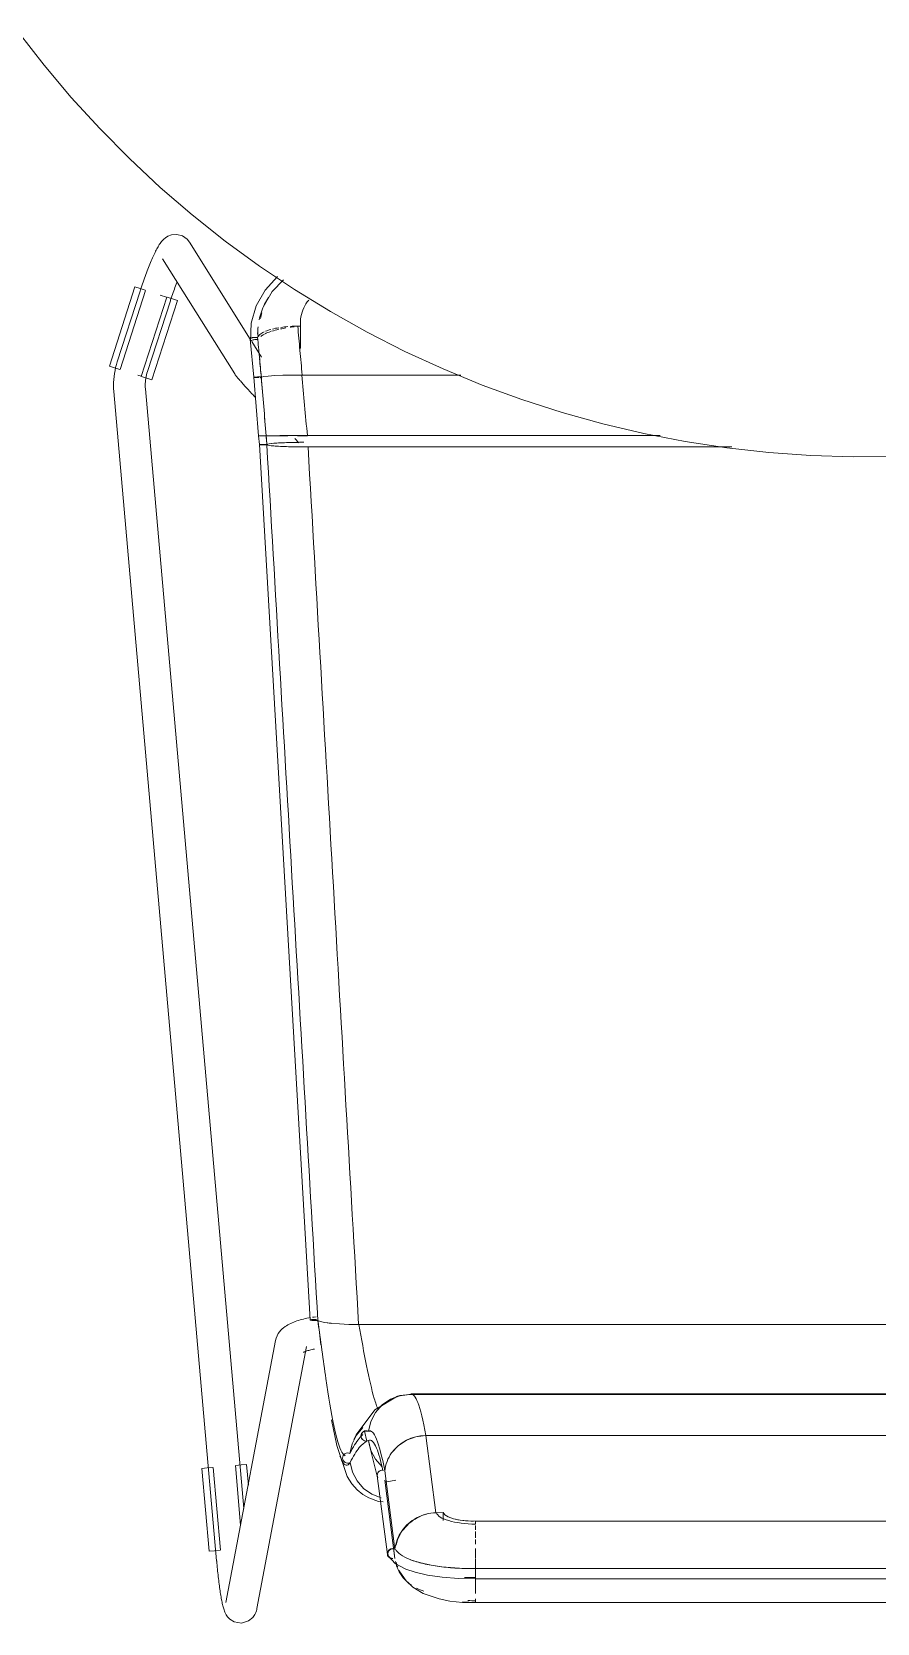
# Model space of a CAD drawing. Header units: millimetres. Extents: x 155927 to 295199, y -4084 to 97293.
# Drawn here: x 180258 to 180579, y 11464 to 12067 of the extents above; entities that cross this region are included whole.
import ezdxf

# ---------------------------------------------------------------- set-up
doc = ezdxf.new("R2010")
doc.units = ezdxf.units.MM
doc.header["$MEASUREMENT"] = 0
doc.layers.add('I-FURN', color=8, linetype='CONTINUOUS', lineweight=9)

msp = doc.modelspace()

# ---------------------------------------------------------------- linework, layer by layer
at = {"layer": 'I-FURN'}
for p, q in [((180253.01, 12067.16), (180262.82, 12054.52)), ((180262.82, 12054.52), (180273.12, 12042.29)), ((180273.12, 12042.29), (180283.91, 12030.47)), ((180283.91, 12030.47), (180295.16, 12019.1)), ((180295.16, 12019.1), (180306.86, 12008.18)), ((180306.86, 12008.18), (180318.98, 11997.75)), ((180318.98, 11997.75), (180331.52, 11987.8)), ((180311.12, 11990.17), (180309.74, 11989.65)), ((180313.1, 11990.35), (180311.12, 11990.17)), ((180315.33, 11989.76), (180313.1, 11990.35)), ((180317.06, 11988.54), (180315.33, 11989.76)), ((180305.13, 11983.97), (180304.9, 11983.5)), ((180305.36, 11984.43), (180305.13, 11983.97)), ((180305.59, 11984.87), (180305.36, 11984.43)), ((180305.81, 11985.29), (180305.59, 11984.87)), ((180306.04, 11985.7), (180305.81, 11985.29)), ((180306.28, 11986.1), (180306.04, 11985.7)), ((180306.52, 11986.49), (180306.28, 11986.1)), ((180306.78, 11986.88), (180306.52, 11986.49)), ((180307.06, 11987.27), (180306.78, 11986.88)), ((180307.37, 11987.67), (180307.06, 11987.27)), ((180307.74, 11988.1), (180307.37, 11987.67)), ((180308.2, 11988.57), (180307.74, 11988.1)), ((180308.83, 11989.09), (180308.2, 11988.57)), ((180309.74, 11989.65), (180308.83, 11989.09)), ((180317.06, 11988.54), (180317.95, 11987.41)), ((180340.98, 11950.65), (180317.95, 11987.41)), ((180331.52, 11987.8), (180344.44, 11978.36)), ((180302.46, 11977.81), (180302.21, 11977.16)), ((180302.72, 11978.45), (180302.46, 11977.81)), ((180302.97, 11979.08), (180302.72, 11978.45)), ((180303.22, 11979.69), (180302.97, 11979.08)), ((180303.46, 11980.28), (180303.22, 11979.69)), ((180303.71, 11980.86), (180303.46, 11980.28)), ((180303.95, 11981.42), (180303.71, 11980.86)), ((180304.19, 11981.97), (180303.95, 11981.42)), ((180304.43, 11982.5), (180304.19, 11981.97)), ((180304.66, 11983.01), (180304.43, 11982.5)), ((180304.9, 11983.5), (180304.66, 11983.01)), ((180307.78, 11981.04), (180335.09, 11937.46)), ((180344.44, 11978.36), (180357.72, 11969.45)), ((180300.43, 11972.28), (180300.18, 11971.55)), ((180300.68, 11973.01), (180300.43, 11972.28)), ((180300.94, 11973.72), (180300.68, 11973.01)), ((180301.19, 11974.43), (180300.94, 11973.72)), ((180301.45, 11975.13), (180301.19, 11974.43)), ((180301.7, 11975.82), (180301.45, 11975.13)), ((180301.96, 11976.49), (180301.7, 11975.82)), ((180302.21, 11977.16), (180301.96, 11976.49)), ((180313.15, 11972.16), (180312.91, 11971.53)), ((180346.59, 11969.23), (180351.33, 11974.38)), ((180349.27, 11968.65), (180353.54, 11973.12)), ((180287.58, 11940.44), (180297.27, 11970.45)), ((180299.29, 11968.89), (180290.58, 11942.08)), ((180291.62, 11939.13), (180301.31, 11969.14)), ((180297.27, 11970.45), (180299.22, 11969.81)), ((180299.22, 11969.81), (180301.19, 11969.18)), ((180299.44, 11969.35), (180299.29, 11968.89)), ((180299.69, 11970.08), (180299.44, 11969.35)), ((180299.93, 11970.82), (180299.69, 11970.08)), ((180309.38, 11966.53), (180299.69, 11936.53)), ((180300.18, 11971.55), (180299.93, 11970.82)), ((180309.28, 11966.57), (180306.8, 11967.37)), ((180309.5, 11966.5), (180311.47, 11965.86)), ((180311.04, 11966.2), (180310.81, 11965.51)), ((180311.27, 11966.89), (180311.04, 11966.2)), ((180311.5, 11967.58), (180311.27, 11966.89)), ((180311.47, 11965.86), (180313.42, 11965.23)), ((180311.74, 11968.26), (180311.5, 11967.58)), ((180311.97, 11968.93), (180311.74, 11968.26)), ((180312.21, 11969.59), (180311.97, 11968.93)), ((180312.44, 11970.25), (180312.21, 11969.59)), ((180312.68, 11970.9), (180312.44, 11970.25)), ((180312.91, 11971.53), (180312.68, 11970.9)), ((180343.2, 11963.22), (180346.59, 11969.23)), ((180345.9, 11962.82), (180349.27, 11968.65)), ((180357.72, 11969.45), (180371.36, 11961.08)), ((180301.99, 11938.37), (180310.7, 11965.18)), ((180303.74, 11935.22), (180313.42, 11965.23)), ((180310.81, 11965.51), (180310.7, 11965.18)), ((180341.32, 11956.7), (180343.2, 11963.22)), ((180371.36, 11961.08), (180385.31, 11953.26)), ((180341.04, 11949.79), (180341.32, 11956.7)), ((180358.99, 11955.57), (180360.04, 11955.57)), ((180359.98, 11956.82), (180359.98, 11947.06)), ((180340.91, 11950.68), (180342.34, 11936.19)), ((180345.26, 11943.83), (180341.59, 11949.68)), ((180385.31, 11953.26), (180399.57, 11946)), ((180290.58, 11942.08), (180290.25, 11940.98)), ((180399.57, 11946), (180414.11, 11939.32)), ((180289.53, 11939.81), (180287.58, 11940.44)), ((180289.26, 11935.37), (180289.2, 11934.23)), ((180289.37, 11936.51), (180289.26, 11935.37)), ((180289.52, 11937.64), (180289.37, 11936.51)), ((180289.72, 11938.76), (180289.52, 11937.64)), ((180291.5, 11939.17), (180289.53, 11939.81)), ((180289.96, 11939.88), (180289.72, 11938.76)), ((180290.25, 11940.98), (180289.96, 11939.88)), ((180299.59, 11936.56), (180298.43, 11936.94)), ((180301.78, 11935.85), (180299.81, 11936.49)), ((180301.29, 11935.11), (180301.37, 11935.77)), ((180301.37, 11935.77), (180301.49, 11936.42)), ((180301.49, 11936.42), (180301.63, 11937.07)), ((180301.63, 11937.07), (180301.79, 11937.71)), ((180303.74, 11935.22), (180301.78, 11935.85)), ((180301.79, 11937.71), (180301.98, 11938.34)), ((180301.98, 11938.34), (180301.99, 11938.37)), ((180335.09, 11937.46), (180335.3, 11937.13)), ((180335.3, 11937.13), (180335.49, 11936.88)), ((180335.49, 11936.88), (180335.66, 11936.65)), ((180335.66, 11936.65), (180335.83, 11936.43)), ((180335.83, 11936.43), (180336.01, 11936.2)), ((180336.01, 11936.2), (180336.2, 11935.97)), ((180336.2, 11935.97), (180336.4, 11935.73)), ((180336.4, 11935.73), (180336.62, 11935.48)), ((180336.62, 11935.48), (180336.85, 11935.21)), ((180342.34, 11936.19), (180342.41, 11936.22)), ((180342.4, 11936.22), (180342.34, 11936.19)), ((180342.34, 11936.19), (180344.16, 11913.99)), ((180342.34, 11936.19), (180342.4, 11936.17)), ((180342.4, 11936.17), (180342.34, 11936.19)), ((180342.59, 11936.24), (180342.4, 11936.22)), ((180342.4, 11936.17), (180342.59, 11936.14)), ((180342.59, 11936.14), (180342.4, 11936.17)), ((180342.89, 11936.26), (180342.59, 11936.24)), ((180342.59, 11936.14), (180342.88, 11936.12)), ((180342.88, 11936.12), (180342.59, 11936.14)), ((180342.6, 11936.24), (180342.9, 11936.26)), ((180342.88, 11936.12), (180343.26, 11936.1)), ((180343.27, 11936.1), (180342.88, 11936.12)), ((180343.27, 11936.28), (180342.89, 11936.26)), ((180342.9, 11936.26), (180343.28, 11936.28)), ((180343.26, 11936.1), (180343.71, 11936.09)), ((180343.73, 11936.29), (180343.27, 11936.28)), ((180343.72, 11936.09), (180343.27, 11936.1)), ((180343.28, 11936.28), (180343.73, 11936.29)), ((180343.71, 11936.09), (180344.2, 11936.09)), ((180344.21, 11936.09), (180343.72, 11936.09)), ((180344.22, 11936.29), (180343.73, 11936.29)), ((180343.73, 11936.29), (180344.22, 11936.29)), ((180344.72, 11936.29), (180344.22, 11936.29)), ((180344.22, 11936.29), (180344.72, 11936.29)), ((180344.7, 11936.09), (180345.17, 11936.1)), ((180345.18, 11936.1), (180344.7, 11936.09)), ((180345.19, 11936.28), (180344.72, 11936.29)), ((180344.72, 11936.29), (180345.19, 11936.28)), ((180345.19, 11936.28), (180346.07, 11936.48)), ((180346.08, 11936.48), (180345.19, 11936.28)), ((180347.81, 11936.66), (180346.08, 11936.48)), ((180346.08, 11936.48), (180347.79, 11936.65)), ((180350.29, 11936.81), (180347.81, 11936.66)), ((180347.81, 11936.66), (180350.25, 11936.8)), ((180350.29, 11936.81), (180353.32, 11936.92)), ((180353.39, 11936.92), (180350.29, 11936.81)), ((180353.39, 11936.92), (180356.83, 11936.99)), ((180356.83, 11936.99), (180353.39, 11936.92)), ((180360.69, 11937.02), (180356.92, 11937)), ((180356.92, 11936.99), (180360.57, 11937.02)), ((180420.8, 11937.02), (180360.69, 11937.02)), ((180360.69, 11937.02), (180420.8, 11937.02)), ((180414.11, 11939.32), (180428.9, 11933.23)), ((180289.2, 11934.23), (180289.18, 11933.09)), ((180289.18, 11933.09), (180289.21, 11931.95)), ((180289.21, 11931.95), (180289.29, 11930.81)), ((180289.29, 11930.81), (180289.29, 11930.76)), ((180289.3, 11930.76), (180328.24, 11487.43)), ((180301.18, 11933.13), (180301.19, 11933.79)), ((180301.2, 11932.47), (180301.18, 11933.13)), ((180301.19, 11933.79), (180301.23, 11934.45)), ((180301.25, 11931.81), (180301.2, 11932.47)), ((180301.23, 11934.45), (180301.29, 11935.11)), ((180338.54, 11507.3), (180301.25, 11931.81)), ((180336.85, 11935.21), (180337.09, 11934.93)), ((180337.09, 11934.93), (180337.35, 11934.64)), ((180337.35, 11934.64), (180337.62, 11934.33)), ((180337.62, 11934.33), (180337.91, 11934.01)), ((180337.91, 11934.01), (180338.21, 11933.67)), ((180338.21, 11933.67), (180338.53, 11933.32)), ((180338.53, 11933.32), (180338.86, 11932.96)), ((180338.86, 11932.96), (180339.2, 11932.58)), ((180339.2, 11932.58), (180339.55, 11932.19)), ((180339.55, 11932.19), (180339.92, 11931.79)), ((180339.92, 11931.79), (180340.3, 11931.37)), ((180340.3, 11931.37), (180340.69, 11930.95)), ((180340.69, 11930.95), (180341.1, 11930.51)), ((180341.1, 11930.51), (180341.51, 11930.07)), ((180341.51, 11930.07), (180341.93, 11929.61)), ((180341.93, 11929.61), (180342.37, 11929.15)), ((180428.9, 11933.23), (180443.93, 11927.73)), ((180342.37, 11929.15), (180342.81, 11928.68)), ((180443.93, 11927.73), (180459.16, 11922.84)), ((180459.16, 11922.84), (180474.57, 11918.56)), ((180474.57, 11918.56), (180490.15, 11914.9)), ((180344.23, 11913.99), (180344.16, 11913.99)), ((180344.16, 11913.99), (180344.23, 11913.99)), ((180344.43, 11910.63), (180344.17, 11913.99)), ((180344.24, 11913.99), (180344.17, 11913.99)), ((180344.17, 11913.99), (180344.23, 11913.99)), ((180344.42, 11913.99), (180344.71, 11914)), ((180344.71, 11914), (180344.42, 11913.99)), ((180344.71, 11914), (180345.1, 11914)), ((180345.09, 11914), (180344.71, 11914)), ((180345.1, 11913.98), (180344.72, 11913.98)), ((180344.72, 11913.98), (180345.1, 11913.98)), ((180345.54, 11914), (180345.09, 11914)), ((180345.1, 11914), (180345.55, 11914)), ((180345.55, 11913.98), (180345.1, 11913.98)), ((180345.1, 11913.98), (180345.55, 11913.98)), ((180346.03, 11914), (180345.54, 11914)), ((180345.55, 11914), (180346.04, 11914)), ((180346.04, 11913.98), (180345.55, 11913.98)), ((180345.55, 11913.98), (180346.04, 11913.98)), ((180346.53, 11914), (180346.03, 11914)), ((180346.04, 11914), (180346.53, 11914)), ((180346.54, 11913.98), (180346.04, 11913.98)), ((180346.04, 11913.98), (180346.54, 11913.98)), ((180346.53, 11914), (180347, 11914)), ((180347, 11914), (180346.53, 11914)), ((180347.01, 11913.98), (180346.54, 11913.98)), ((180346.54, 11913.98), (180347.01, 11913.98)), ((180347, 11914), (180347.89, 11914.01)), ((180347.89, 11914.01), (180347, 11914)), ((180347.89, 11914.01), (180349.64, 11914.03)), ((180349.64, 11914.03), (180347.89, 11914.01)), ((180347.9, 11913.97), (180349.66, 11913.95)), ((180349.66, 11913.95), (180347.91, 11913.97)), ((180349.64, 11914.03), (180352.14, 11914.04)), ((180352.14, 11914.04), (180349.64, 11914.03)), ((180352.16, 11913.94), (180349.66, 11913.95)), ((180349.66, 11913.95), (180352.15, 11913.94)), ((180352.43, 11911.3), (180349.93, 11911.13)), ((180352.14, 11914.04), (180355.27, 11914.05)), ((180355.27, 11914.05), (180352.14, 11914.04)), ((180352.15, 11913.94), (180355.28, 11913.93)), ((180355.28, 11913.93), (180352.16, 11913.94)), ((180355.55, 11911.42), (180352.43, 11911.3)), ((180358.84, 11914.05), (180355.27, 11914.05)), ((180355.28, 11914.05), (180358.84, 11914.05)), ((180359.1, 11911.5), (180355.55, 11911.42)), ((180357.93, 11912.91), (180359.4, 11911.38)), ((180358.84, 11914.05), (180362.63, 11914.05)), ((180362.63, 11914.05), (180358.84, 11914.05)), ((180362.62, 11913.93), (180358.84, 11913.93)), ((180358.84, 11913.93), (180362.62, 11913.93)), ((180361.35, 11911.52), (180359.1, 11911.5)), ((180362.63, 11914.05), (180496.37, 11914.05)), ((180496.37, 11914.05), (180362.63, 11914.05)), ((180490.15, 11914.9), (180505.86, 11911.86)), ((180505.86, 11911.86), (180521.67, 11909.46)), ((180344.51, 11910.66), (180344.44, 11910.63)), ((180344.44, 11910.63), (180363.73, 11578.72)), ((180344.44, 11910.63), (180344.51, 11910.6)), ((180344.7, 11910.69), (180344.51, 11910.66)), ((180344.51, 11910.6), (180344.69, 11910.58)), ((180344.69, 11910.58), (180344.99, 11910.55)), ((180344.99, 11910.71), (180344.7, 11910.69)), ((180345.37, 11910.73), (180344.99, 11910.71)), ((180344.99, 11910.55), (180345.37, 11910.54)), ((180345.83, 11910.74), (180345.37, 11910.73)), ((180345.37, 11910.54), (180345.82, 11910.53)), ((180345.82, 11910.53), (180346.31, 11910.52)), ((180346.32, 11910.74), (180345.83, 11910.74)), ((180346.31, 11910.52), (180346.8, 11910.52)), ((180346.81, 11910.74), (180346.32, 11910.74)), ((180346.8, 11910.52), (180347.27, 11910.53)), ((180347.28, 11910.73), (180346.81, 11910.74)), ((180347.27, 11910.53), (180348.16, 11910.32)), ((180348.18, 11910.94), (180347.28, 11910.73)), ((180348.16, 11910.32), (180349.91, 11910.13)), ((180349.93, 11911.13), (180348.18, 11910.94)), ((180349.91, 11910.13), (180352.41, 11909.97)), ((180352.41, 11909.97), (180355.54, 11909.84)), ((180355.54, 11909.84), (180359.11, 11909.76)), ((180359.11, 11909.76), (180362.89, 11909.74)), ((180362.89, 11909.74), (180523.47, 11909.74)), ((180523.47, 11909.74), (180362.89, 11909.74)), ((180521.67, 11909.46), (180537.58, 11907.69)), ((180537.58, 11907.69), (180553.53, 11906.56)), ((180553.53, 11906.56), (180569.53, 11906.06)), ((180569.53, 11906.06), (180585.52, 11906.21)), ((180361.79, 11579.23), (180362.46, 11579.37)), ((180362.46, 11579.37), (180363.14, 11579.5)), ((180363.14, 11579.5), (180363.83, 11579.63)), ((180364.54, 11579.75), (180365.25, 11579.85)), ((180365.25, 11579.85), (180365.98, 11579.95)), ((180351.16, 11572.76), (180351.6, 11573.55)), ((180351.6, 11573.55), (180352.08, 11574.24)), ((180352.08, 11574.24), (180352.59, 11574.83)), ((180352.59, 11574.83), (180353.11, 11575.35)), ((180353.11, 11575.35), (180353.64, 11575.8)), ((180353.64, 11575.8), (180354.17, 11576.21)), ((180354.17, 11576.21), (180354.71, 11576.56)), ((180354.71, 11576.56), (180355.25, 11576.89)), ((180355.25, 11576.89), (180355.78, 11577.18)), ((180355.78, 11577.18), (180356.34, 11577.45)), ((180356.34, 11577.45), (180356.9, 11577.7)), ((180356.9, 11577.7), (180357.47, 11577.94)), ((180357.47, 11577.94), (180358.05, 11578.16)), ((180358.05, 11578.16), (180358.64, 11578.36)), ((180358.64, 11578.36), (180359.24, 11578.56)), ((180359.24, 11578.56), (180359.86, 11578.74)), ((180359.86, 11578.74), (180360.49, 11578.91)), ((180360.49, 11578.91), (180361.13, 11579.07)), ((180361.13, 11579.07), (180361.79, 11579.23)), ((180363.79, 11578.78), (180363.73, 11578.72)), ((180363.73, 11578.72), (180363.79, 11578.78)), ((180363.73, 11578.72), (180363.8, 11578.67)), ((180363.8, 11578.67), (180363.73, 11578.72)), ((180363.98, 11578.83), (180363.79, 11578.78)), ((180363.79, 11578.78), (180363.97, 11578.83)), ((180363.8, 11578.67), (180364, 11578.62)), ((180363.99, 11578.62), (180363.8, 11578.67)), ((180363.97, 11578.83), (180364.26, 11578.87)), ((180364.27, 11578.87), (180363.98, 11578.83)), ((180364.29, 11578.57), (180363.99, 11578.62)), ((180364, 11578.62), (180364.29, 11578.58)), ((180364.26, 11578.87), (180364.64, 11578.9)), ((180364.65, 11578.9), (180364.27, 11578.87)), ((180364.29, 11578.58), (180364.68, 11578.54)), ((180364.68, 11578.54), (180364.29, 11578.57)), ((180364.64, 11578.9), (180365.09, 11578.93)), ((180365.1, 11578.93), (180364.65, 11578.9)), ((180364.68, 11578.54), (180365.13, 11578.52)), ((180365.13, 11578.52), (180364.68, 11578.54)), ((180365.09, 11578.93), (180365.58, 11578.94)), ((180365.59, 11578.94), (180365.1, 11578.93)), ((180365.13, 11578.52), (180365.63, 11578.51)), ((180365.62, 11578.51), (180365.13, 11578.52)), ((180365.58, 11578.94), (180366.08, 11578.93)), ((180366.09, 11578.93), (180365.59, 11578.94)), ((180366.12, 11578.52), (180365.62, 11578.51)), ((180365.63, 11578.51), (180366.12, 11578.52)), ((180366.12, 11578.52), (180366.6, 11578.53)), ((180366.59, 11578.53), (180366.12, 11578.52)), ((180367.5, 11578.13), (180366.59, 11578.53)), ((180366.6, 11578.53), (180367.5, 11578.13)), ((180369.23, 11577.77), (180367.5, 11578.13)), ((180367.5, 11578.13), (180369.24, 11577.77)), ((180371.71, 11577.46), (180369.24, 11577.77)), ((180369.24, 11577.77), (180371.74, 11577.45)), ((180374.79, 11577.22), (180371.74, 11577.45)), ((180371.74, 11577.45), (180374.84, 11577.22)), ((180378.31, 11577.07), (180374.84, 11577.22)), ((180374.84, 11577.22), (180378.38, 11577.06)), ((180382.07, 11577), (180378.37, 11577.06)), ((180378.38, 11577.06), (180382.14, 11577)), ((180382.14, 11577), (180765.54, 11577)), ((180765.54, 11577), (180382.14, 11577)), ((180350.54, 11570.88), (180331.72, 11471.58)), ((180343.51, 11469.35), (180362.33, 11568.64)), ((180350.54, 11570.88), (180350.79, 11571.86)), ((180350.79, 11571.86), (180351.16, 11572.76)), ((180363.14, 11567.2), (180363.54, 11567.31)), ((180363.54, 11567.31), (180363.96, 11567.41)), ((180363.96, 11567.41), (180364.41, 11567.52)), ((180364.41, 11567.52), (180364.88, 11567.62)), ((180364.88, 11567.62), (180365.37, 11567.71)), ((180361.11, 11566.41), (180361.13, 11566.43)), ((180361.13, 11566.43), (180361.2, 11566.47)), ((180361.2, 11566.47), (180361.29, 11566.52)), ((180361.29, 11566.52), (180361.44, 11566.59)), ((180361.44, 11566.59), (180361.64, 11566.68)), ((180361.64, 11566.68), (180361.87, 11566.77)), ((180361.87, 11566.77), (180362.14, 11566.88)), ((180362.14, 11566.88), (180362.44, 11566.98)), ((180362.44, 11566.98), (180362.78, 11567.09)), ((180362.78, 11567.09), (180363.14, 11567.2)), ((180396.8, 11549.79), (180388.15, 11544.67)), ((180396.95, 11549.86), (180393.78, 11548.49)), ((180397.66, 11550.03), (180394.09, 11548.67)), ((180394.09, 11548.66), (180397.66, 11550.02)), ((180401.99, 11550.65), (180396.95, 11549.86)), ((180397.66, 11550.02), (180401.45, 11550.5)), ((180401.45, 11550.5), (180397.66, 11550.03)), ((180401.45, 11550.5), (180746.24, 11550.5)), ((180746.24, 11550.5), (180401.45, 11550.5)), ((180440.9, 11550.66), (180401.99, 11550.66)), ((180745.7, 11550.66), (180440.9, 11550.66)), ((180388.15, 11544.67), (180381.17, 11535.14)), ((180388.45, 11543.62), (180386.69, 11540.23)), ((180386.7, 11540.23), (180388.45, 11543.61)), ((180390.95, 11546.5), (180388.45, 11543.62)), ((180388.45, 11543.61), (180390.96, 11546.49)), ((180394.09, 11548.67), (180390.95, 11546.5)), ((180390.96, 11546.49), (180394.09, 11548.66)), ((180371.84, 11540.81), (180373.74, 11531.15)), ((180383.62, 11537.9), (180381.21, 11535.06)), ((180381.23, 11535.06), (180383.62, 11537.9)), ((180386.69, 11540.23), (180385.8, 11536.51)), ((180373.74, 11531.15), (180377.73, 11519.43)), ((180379.57, 11531.74), (180378.79, 11528.12)), ((180378.79, 11528.12), (180379.58, 11531.73)), ((180381.21, 11535.06), (180379.57, 11531.74)), ((180379.58, 11531.73), (180381.23, 11535.06)), ((180381.17, 11535.14), (180380.28, 11533.39)), ((180382.96, 11534.76), (180383.03, 11535.25)), ((180383.02, 11535.25), (180382.96, 11534.76)), ((180383.03, 11534.27), (180382.96, 11534.76)), ((180382.96, 11534.76), (180383.02, 11534.27)), ((180383.21, 11535.71), (180383.02, 11535.25)), ((180383.02, 11534.27), (180383.21, 11533.81)), ((180383.03, 11535.25), (180383.22, 11535.71)), ((180383.22, 11533.81), (180383.03, 11534.27)), ((180383.51, 11536.11), (180383.21, 11535.71)), ((180383.21, 11533.81), (180383.51, 11533.4)), ((180383.22, 11535.71), (180383.51, 11536.11)), ((180383.51, 11533.41), (180383.22, 11533.81)), ((180383.51, 11536.11), (180383.89, 11536.43)), ((180383.89, 11536.43), (180383.51, 11536.11)), ((180383.89, 11533.09), (180383.51, 11533.41)), ((180383.51, 11533.4), (180383.89, 11533.09)), ((180383.89, 11536.43), (180384.35, 11536.63)), ((180384.34, 11536.63), (180383.89, 11536.43)), ((180384.35, 11532.89), (180383.89, 11533.09)), ((180383.89, 11533.09), (180384.34, 11532.89)), ((180386.87, 11536.53), (180383.99, 11536.48)), ((180384.29, 11536.61), (180385.12, 11532.72)), ((180384.83, 11536.71), (180384.34, 11536.63)), ((180384.34, 11532.89), (180384.83, 11532.8)), ((180384.35, 11536.63), (180384.84, 11536.71)), ((180384.84, 11532.81), (180384.35, 11532.89)), ((180385.33, 11536.67), (180384.83, 11536.71)), ((180384.83, 11532.8), (180385.33, 11532.84)), ((180384.84, 11536.71), (180385.33, 11536.67)), ((180385.33, 11532.85), (180384.84, 11532.81)), ((180385.33, 11536.67), (180385.8, 11536.51)), ((180385.8, 11536.51), (180385.33, 11536.67)), ((180385.8, 11533.01), (180385.33, 11532.85)), ((180385.33, 11532.84), (180385.8, 11533)), ((180385.8, 11533), (180386.69, 11529.29)), ((180386.16, 11531.16), (180385.83, 11533.02)), ((180389.13, 11519.54), (180386.16, 11531.16)), ((180400.17, 11533.11), (180397.06, 11531.03)), ((180403.72, 11534.43), (180400.17, 11533.11)), ((180407.49, 11534.9), (180403.72, 11534.43)), ((180411.35, 11505.63), (180407.49, 11534.9)), ((180407.49, 11534.9), (180740.2, 11534.9)), ((180740.2, 11534.9), (180407.49, 11534.9)), ((180376.02, 11526.83), (180375.97, 11526.34)), ((180375.97, 11526.34), (180376.03, 11526.82)), ((180376.04, 11525.85), (180375.97, 11526.34)), ((180375.97, 11526.34), (180376.04, 11525.85)), ((180376.21, 11527.29), (180376.02, 11526.83)), ((180376.03, 11526.82), (180376.21, 11527.28)), ((180376.24, 11525.4), (180376.04, 11525.85)), ((180376.04, 11525.85), (180376.23, 11525.4)), ((180376.21, 11527.28), (180376.5, 11527.69)), ((180376.5, 11527.69), (180376.21, 11527.29)), ((180376.23, 11525.4), (180376.53, 11525)), ((180376.54, 11525.01), (180376.24, 11525.4)), ((180376.87, 11528.01), (180376.5, 11527.69)), ((180376.5, 11527.69), (180376.88, 11528)), ((180377.33, 11528.21), (180376.87, 11528.01)), ((180376.88, 11528), (180377.33, 11528.21)), ((180377.33, 11528.21), (180377.82, 11528.3)), ((180377.82, 11528.3), (180377.33, 11528.21)), ((180377.82, 11528.3), (180378.32, 11528.27)), ((180378.32, 11528.27), (180377.82, 11528.3)), ((180378.32, 11528.27), (180378.79, 11528.12)), ((180378.79, 11528.12), (180378.32, 11528.27)), ((180386.69, 11529.29), (180388.45, 11525.9)), ((180388.45, 11525.9), (180390.95, 11523.02)), ((180397.06, 11531.03), (180394.57, 11528.29)), ((180322.67, 11522.45), (180324.63, 11522.62)), ((180325.43, 11491.04), (180322.67, 11522.45)), ((180324.71, 11522.63), (180326.78, 11522.81)), ((180329.66, 11491.41), (180326.9, 11522.82)), ((180335.35, 11523.57), (180337.33, 11500.96)), ((180335.47, 11523.58), (180337.54, 11523.76)), ((180337.54, 11523.76), (180339.58, 11523.94)), ((180340.27, 11516.04), (180339.58, 11523.94)), ((180376.53, 11525), (180376.92, 11524.7)), ((180376.93, 11524.7), (180376.54, 11525.01)), ((180376.92, 11524.7), (180377.38, 11524.5)), ((180377.38, 11524.51), (180376.93, 11524.7)), ((180377.87, 11524.43), (180377.38, 11524.51)), ((180377.38, 11524.5), (180377.87, 11524.43)), ((180377.73, 11519.43), (180379.54, 11516.61)), ((180378.37, 11524.47), (180377.87, 11524.43)), ((180377.87, 11524.43), (180378.37, 11524.47)), ((180378.84, 11524.64), (180378.37, 11524.47)), ((180378.37, 11524.47), (180378.84, 11524.64)), ((180378.84, 11524.64), (180379.75, 11521.01)), ((180379.75, 11521.01), (180381.49, 11517.69)), ((180389.16, 11520.32), (180389.1, 11519.85)), ((180389.1, 11519.85), (180389.16, 11519.39)), ((180389.11, 11519.62), (180392.97, 11489.84)), ((180389.35, 11520.76), (180389.16, 11520.32)), ((180389.16, 11519.39), (180389.35, 11518.94)), ((180389.65, 11521.15), (180389.35, 11520.76)), ((180390.03, 11521.45), (180389.65, 11521.15)), ((180390.48, 11521.64), (180390.03, 11521.45)), ((180390.97, 11521.72), (180390.48, 11521.64)), ((180391.47, 11521.68), (180390.97, 11521.72)), ((180395.78, 11491.83), (180391.94, 11521.53)), ((180379.54, 11516.61), (180381.54, 11514.36)), ((180381.49, 11517.69), (180383.97, 11514.86)), ((180381.54, 11514.36), (180383.7, 11512.58)), ((180383.97, 11514.86), (180387.05, 11512.69)), ((180391.96, 11517.98), (180395.81, 11488.29)), ((180392.09, 11517.2), (180396.15, 11518)), ((180383.7, 11512.58), (180385.97, 11511.24)), ((180385.97, 11511.24), (180389.57, 11509.95)), ((180387.05, 11512.69), (180390.56, 11511.28)), ((180389.57, 11509.95), (180391.35, 11509.72)), ((180414.06, 11505.69), (180411.35, 11505.63)), ((180414.06, 11505.69), (180414.06, 11502.69)), ((180414.7, 11504.83), (180414.06, 11505.69)), ((180416.05, 11504.05), (180414.7, 11504.83)), ((180418.04, 11503.37), (180416.05, 11504.05)), ((180420.53, 11502.86), (180418.04, 11503.37)), ((180423.38, 11502.55), (180420.53, 11502.86)), ((180426.42, 11502.44), (180423.38, 11502.55)), ((180721.27, 11502.44), (180426.42, 11502.44)), ((180426.42, 11502.38), (180721.27, 11502.38)), ((180426.42, 11499.11), (180426.42, 11500.85)), ((180426.42, 11496.06), (180426.42, 11498.53)), ((180426.42, 11493.7), (180426.42, 11495.54)), ((180327.47, 11491.22), (180325.43, 11491.04)), ((180329.54, 11491.4), (180327.47, 11491.22)), ((180395.87, 11486.44), (180393.32, 11489.35)), ((180395.65, 11489.48), (180395.03, 11494.25)), ((180426.42, 11488.51), (180426.42, 11492.07)), ((180328.26, 11487.28), (180328.24, 11487.43)), ((180328.32, 11486.52), (180328.26, 11487.28)), ((180328.39, 11485.77), (180328.32, 11486.52)), ((180328.47, 11485.03), (180328.39, 11485.77)), ((180328.54, 11484.28), (180328.47, 11485.03)), ((180328.62, 11483.54), (180328.54, 11484.28)), ((180328.69, 11482.81), (180328.62, 11483.54)), ((180328.77, 11482.08), (180328.69, 11482.81)), ((180399.99, 11484.26), (180395.87, 11486.44)), ((180397.45, 11483.65), (180397.35, 11483.85)), ((180400.13, 11479.76), (180397.45, 11483.65)), ((180403.44, 11483.1), (180399.99, 11484.26)), ((180401.75, 11487.8), (180405.18, 11486.71)), ((180408.13, 11482), (180403.44, 11483.1)), ((180405.18, 11486.71), (180409.62, 11485.74)), ((180409.62, 11485.74), (180413.63, 11485.15)), ((180413.63, 11485.15), (180420.19, 11484.61)), ((180420.19, 11484.61), (180426.42, 11484.54)), ((180426.42, 11488.32), (180426.42, 11484.51)), ((180426.42, 11484.51), (180426.42, 11488.32)), ((180721.27, 11484.54), (180426.42, 11484.54)), ((180426.42, 11480.58), (180426.42, 11484.53)), ((180426.42, 11484.53), (180426.42, 11484.43)), ((180426.42, 11484.43), (180426.42, 11484.2)), ((180426.42, 11484.2), (180426.42, 11483.87)), ((180426.42, 11483.87), (180426.42, 11483.45)), ((180426.42, 11483.45), (180426.42, 11482.98)), ((180426.42, 11482.98), (180426.42, 11482.48)), ((180328.86, 11481.36), (180328.77, 11482.08)), ((180328.94, 11480.66), (180328.86, 11481.36)), ((180329.02, 11479.96), (180328.94, 11480.66)), ((180329.11, 11479.27), (180329.02, 11479.96)), ((180329.2, 11478.59), (180329.11, 11479.27)), ((180329.28, 11477.93), (180329.2, 11478.59)), ((180329.37, 11477.28), (180329.28, 11477.93)), ((180329.46, 11476.65), (180329.37, 11477.28)), ((180402.6, 11477.46), (180400.13, 11479.76)), ((180406.48, 11475.07), (180402.6, 11477.46)), ((180413.76, 11481.16), (180408.13, 11482)), ((180419.88, 11480.67), (180413.76, 11481.16)), ((180426.42, 11480.57), (180419.88, 11480.67)), ((180426.42, 11482.48), (180426.42, 11481.99)), ((180426.42, 11481.99), (180426.42, 11481.54)), ((180426.42, 11481.54), (180426.42, 11481.15)), ((180426.42, 11481.15), (180426.42, 11480.84)), ((180426.42, 11480.84), (180426.42, 11480.64)), ((180426.42, 11480.82), (180426.42, 11477.79)), ((180426.42, 11477.8), (180426.42, 11480.82)), ((180426.42, 11480.64), (180426.42, 11480.57)), ((180426.42, 11480.57), (180721.27, 11480.57)), ((180426.42, 11475.06), (180426.42, 11477.64)), ((180329.55, 11476.03), (180329.46, 11476.65)), ((180329.64, 11475.42), (180329.55, 11476.03)), ((180329.74, 11474.84), (180329.64, 11475.42)), ((180329.83, 11474.27), (180329.74, 11474.84)), ((180329.92, 11473.72), (180329.83, 11474.27)), ((180330.01, 11473.19), (180329.92, 11473.72)), ((180330.11, 11472.67), (180330.01, 11473.19)), ((180330.2, 11472.18), (180330.11, 11472.67)), ((180330.3, 11471.7), (180330.2, 11472.18)), ((180330.4, 11471.24), (180330.3, 11471.7)), ((180330.49, 11470.8), (180330.4, 11471.24)), ((180330.59, 11470.37), (180330.49, 11470.8)), ((180412.53, 11472.95), (180406.48, 11475.07)), ((180416.57, 11472.16), (180412.53, 11472.95)), ((180421.39, 11471.65), (180416.57, 11472.16)), ((180426.42, 11471.54), (180421.39, 11471.65)), ((180426.42, 11471.55), (180426.42, 11473.03)), ((180426.42, 11471.71), (180426.42, 11471.54)), ((180426.42, 11471.54), (180721.27, 11471.54)), ((180330.7, 11469.95), (180330.59, 11470.37)), ((180330.81, 11469.55), (180330.7, 11469.95)), ((180330.92, 11469.16), (180330.81, 11469.55)), ((180331.05, 11468.76), (180330.92, 11469.16)), ((180331.19, 11468.36), (180331.05, 11468.76)), ((180331.36, 11467.93), (180331.19, 11468.36)), ((180331.57, 11467.45), (180331.36, 11467.93)), ((180331.88, 11466.89), (180331.57, 11467.45)), ((180332.35, 11466.19), (180331.88, 11466.89)), ((180333.21, 11465.28), (180332.35, 11466.19)), ((180334.86, 11464.24), (180333.21, 11465.28)), ((180340.37, 11464.59), (180341.95, 11465.91)), ((180341.95, 11465.91), (180342.7, 11467)), ((180342.7, 11467), (180343.08, 11467.8)), ((180343.08, 11467.8), (180343.29, 11468.42)), ((180343.29, 11468.42), (180343.42, 11468.93)), ((180343.42, 11468.93), (180343.51, 11469.35)), ((180337.62, 11463.76), (180334.86, 11464.24)), ((180340.37, 11464.59), (180337.62, 11463.76))]:
    msp.add_line(p, q, dxfattribs=at)
for centre, major_axis, ratio, start_param, end_param in [((180407.62, 11519.84), (-15.78, 0), 0.955139, 4.720632, 5.68731), ((180407.62, 11519.84), (-15.78, 0), 0.955139, 5.929149, 6.170649), ((180407.62, 11519.84), (-15.78, 0), 0.955139, 5.687432, 5.928979), ((180391.06, 11519.85), (-1.96, 0), 0.955139, 4.501447, 6.790779), ((180426.42, 11487.29), (0, -15.75), 0.000004, 3.431839, 3.614078), ((180426.42, 11475.81), (-12.4, 0), 0.287441, 1.332781, 1.570796)]:
    msp.add_ellipse(centre, major_axis=major_axis, ratio=ratio, start_param=start_param, end_param=end_param, dxfattribs=at)
for points, knots in [([(180344.35, 11957.92), (180344.79, 11960), (180345.77, 11962.96), (180347.33, 11965.63), (180347.86, 11966.43)], [-0.8210019, -0.8210019, -0.8210019, -0.8210019, -0.6666667, -0.5975811, -0.5975811, -0.5975811, -0.5975811]), ([(180360.04, 11955.57), (180359.82, 11957.96), (180360.45, 11961.56), (180362.38, 11964.56), (180363.14, 11965.46)], [0, 0, 0, 0, 0.3333333, 0.5, 0.5, 0.5, 0.5]), ([(180340.96, 11950.83), (180340.98, 11950.85), (180341.03, 11950.9), (180341.13, 11950.98), (180341.32, 11951.08), (180341.65, 11951.18), (180342.04, 11951.25), (180342.4, 11951.29), (180342.77, 11951.31), (180343.22, 11951.3), (180343.57, 11951.26), (180343.75, 11951.24)], [0.5555556, 0.5555556, 0.5555556, 0.5555556, 0.5833333, 0.6180556, 0.6527778, 0.7222222, 0.7916667, 0.8263889, 0.8611111, 0.9305556, 1, 1, 1, 1]), ([(180343.85, 11950.51), (180343.63, 11950.52), (180343.14, 11950.51), (180342.39, 11950.42), (180341.72, 11950.27), (180341.29, 11950.1), (180341.14, 11949.98), (180341.1, 11949.93)], [-1, -1, -1, -1, -0.90625, -0.8125, -0.71875, -0.625, -0.5625, -0.5625, -0.5625, -0.5625]), ([(180347.28, 11910.73), (180347.57, 11910.87), (180348.96, 11911.08), (180352.32, 11911.3), (180355.47, 11911.43), (180358.58, 11911.5), (180360.59, 11911.52), (180361.35, 11911.52)], [-1, -1, -1, -1, -0.6666667, -0.5, -0.3333333, -0.1666667, -0.0664381, -0.0664381, -0.0664381, -0.0664381]), ([(180344.43, 11910.63), (180344.44, 11910.65), (180344.58, 11910.68), (180344.97, 11910.71), (180345.36, 11910.73), (180345.82, 11910.74), (180346.31, 11910.74), (180346.81, 11910.74), (180347.13, 11910.74), (180347.28, 11910.73)], [-0.5, -0.5, -0.5, -0.5, -0.375, -0.3125, -0.25, -0.1875, -0.125, -0.0625, 0, 0, 0, 0]), ([(180347.27, 11910.53), (180347.05, 11910.53), (180346.56, 11910.52), (180345.93, 11910.52), (180345.46, 11910.53), (180345.05, 11910.55), (180344.6, 11910.58), (180344.44, 11910.61), (180344.43, 11910.63)], [-1, -1, -1, -1, -0.90625, -0.8125, -0.765625, -0.71875, -0.625, -0.501507, -0.501507, -0.501507, -0.501507]), ([(180362.89, 11909.74), (180361.62, 11909.74), (180359.07, 11909.76), (180355.47, 11909.83), (180352.3, 11909.96), (180348.94, 11910.18), (180347.55, 11910.39), (180347.27, 11910.53)], [-1, -1, -1, -1, -0.833333, -0.666667, -0.5, -0.333333, 0, 0, 0, 0]), ([(180366.6, 11578.53), (180367.61, 11570.98), (180369.64, 11555.77), (180372.69, 11537.33), (180375.13, 11529.03), (180376.56, 11527.43), (180376.96, 11527.24)], [0, 0, 0, 0, 0.25, 0.5, 0.75, 0.8499412, 0.8499412, 0.8499412, 0.8499412]), ([(180389.44, 11544.73), (180388.96, 11545.88), (180387.5, 11550.12), (180385.06, 11560.84), (180383.12, 11571.62), (180382.14, 11577)], [0.375, 0.375, 0.375, 0.375, 0.5, 0.75, 1, 1, 1, 1]), ([(180407.49, 11534.9), (180406.48, 11540.63), (180404.65, 11548.27), (180402.82, 11550.66), (180401.99, 11550.65)], [0, 0, 0, 0, 0.5, 0.9107154, 0.9107154, 0.9107154, 0.9107154]), ([(180378.79, 11528.12), (180379.96, 11530.53), (180381.59, 11533.19), (180383.21, 11534.86), (180383.67, 11535.25)], [0, 0, 0, 0, 0.5, 0.696307, 0.696307, 0.696307, 0.696307]), ([(180378.84, 11524.64), (180380, 11527.04), (180382.1, 11530.47), (180384.19, 11532.25), (180385.12, 11532.72)], [0, 0, 0, 0, 0.5, 0.9025379, 0.9025379, 0.9025379, 0.9025379]), ([(180385.8, 11533.01), (180386.82, 11533.55), (180388.64, 11531.82), (180390.46, 11525.34), (180391.25, 11521.62)], [0, 0, 0, 0, 0.5, 0.8877852, 0.8877852, 0.8877852, 0.8877852]), ([(180374.99, 11527.06), (180375.25, 11526.34), (180376.54, 11523.31), (180377.82, 11523.08), (180378.84, 11524.64)], [0.6866019, 0.6866019, 0.6866019, 0.6866019, 0.75, 1, 1, 1, 1]), ([(180398.62, 11498.71), (180400.05, 11500.76), (180403, 11503.27), (180406.57, 11504.83), (180407.82, 11505.08)], [-0.6666667, -0.6666667, -0.6666667, -0.6666667, -0.3333333, -0.1666667, -0.1666667, -0.1666667, -0.1666667]), ([(180395.78, 11491.83), (180395.64, 11491.89), (180395.43, 11491.96), (180395.15, 11492), (180394.86, 11492.01), (180394.57, 11491.97), (180394.27, 11491.89), (180394.01, 11491.78), (180393.69, 11491.58), (180393.37, 11491.28), (180393.14, 11490.91), (180393, 11490.55), (180392.95, 11490.24), (180392.95, 11489.97), (180392.98, 11489.7), (180393.06, 11489.46), (180393.17, 11489.21), (180393.36, 11488.91), (180393.69, 11488.6), (180394.08, 11488.38), (180394.44, 11488.28), (180394.7, 11488.24), (180394.86, 11488.24), (180394.93, 11488.24)], [0, 0, 0, 0, 0.0555556, 0.0833333, 0.1111111, 0.1666667, 0.1944444, 0.2222222, 0.2777778, 0.3333333, 0.3888889, 0.4444444, 0.4791667, 0.5138889, 0.5486111, 0.5833333, 0.6180556, 0.6527778, 0.7222222, 0.7916667, 0.8263889, 0.8611111, 0.8888889, 0.8888889, 0.8888889, 0.8888889]), ([(180395.02, 11488.26), (180394.86, 11488.26), (180394.57, 11488.3), (180394.18, 11488.44), (180393.77, 11488.7), (180393.32, 11489.22), (180393.06, 11490.08), (180393.29, 11490.88), (180393.69, 11491.41), (180394.07, 11491.72), (180394.38, 11491.87), (180394.54, 11491.92)], [-0.875, -0.875, -0.875, -0.875, -0.8125, -0.765625, -0.71875, -0.625, -0.5, -0.375, -0.3125, -0.25, -0.1875, -0.1875, -0.1875, -0.1875]), ([(180396, 11487.17), (180396.16, 11486.4), (180396.72, 11484.5), (180398.28, 11481.64), (180400.29, 11479.45), (180401.67, 11478.45), (180402.07, 11478.18)], [0.0592823, 0.0592823, 0.0592823, 0.0592823, 0.1666667, 0.3333333, 0.5, 0.565028, 0.565028, 0.565028, 0.565028])]:
    msp.add_open_spline(points, degree=3, knots=knots, dxfattribs=at)
for points in [[(180345.42, 11960.64), (180345.15, 11959.93), (180344.97, 11959.2), (180344.84, 11958.47)], [(180343.78, 11952.77), (180343.79, 11953.6), (180343.84, 11954.42), (180343.92, 11955.24)], [(180343.9, 11954.02), (180343.84, 11953.37), (180343.83, 11952.72), (180343.84, 11952.06)], [(180348.76, 11953.51), (180347.95, 11953.25), (180347.14, 11952.96), (180346.58, 11952.67)], [(180346.75, 11953.61), (180347.34, 11953.85), (180348, 11954.09), (180348.73, 11954.29)], [(180351.8, 11954.36), (180350.88, 11954.14), (180349.93, 11953.91), (180349.08, 11953.67)], [(180349.4, 11954.47), (180350.14, 11954.66), (180350.95, 11954.82), (180351.78, 11954.97)], [(180354.46, 11954.89), (180353.77, 11954.77), (180353.12, 11954.64), (180352.46, 11954.51)], [(180352.63, 11955.11), (180353.48, 11955.23), (180354.35, 11955.34), (180355.27, 11955.41)], [(180357.58, 11955.34), (180357.1, 11955.28), (180356.63, 11955.22), (180356.16, 11955.15)], [(180356.19, 11955.47), (180357.1, 11955.53), (180358.03, 11955.57), (180358.99, 11955.57)], [(180358.99, 11955.57), (180359.25, 11952.55), (180359.79, 11946.4), (180360.38, 11940.16), (180360.69, 11937.02)], [(180360.03, 11955.57), (180359.99, 11956.08), (180359.97, 11956.59), (180359.98, 11957.1)], [(180343.75, 11951.24), (180343.9, 11951.63), (180344.46, 11952.38), (180345.6, 11953.08), (180346.3, 11953.41)], [(180343.75, 11951.24), (180343.99, 11948.8), (180344.47, 11943.84), (180344.95, 11938.81), (180345.19, 11936.28)], [(180346.33, 11952.55), (180345.7, 11952.24), (180345.3, 11951.92), (180344.97, 11951.6)], [(180344.47, 11943.18), (180344.7, 11940.84), (180344.94, 11938.47), (180345.17, 11936.1)], [(180346.08, 11925.15), (180345.78, 11928.8), (180345.48, 11932.45), (180345.18, 11936.1)], [(180347, 11914), (180346.7, 11917.72), (180346.1, 11925.15), (180345.49, 11932.58), (180345.19, 11936.28)], [(180361.6, 11925.55), (180361.25, 11929.37), (180360.91, 11933.2), (180360.57, 11937.02)], [(180362.63, 11914.05), (180362.28, 11917.89), (180361.94, 11921.72), (180361.6, 11925.55)], [(180346.49, 11920.31), (180346.45, 11920.72), (180346.42, 11921.13), (180346.38, 11921.54)], [(180347, 11914), (180347.05, 11913.42), (180347.14, 11912.26), (180347.23, 11911.11), (180347.27, 11910.53)], [(180347.01, 11913.98), (180347.06, 11913.44), (180347.15, 11912.36), (180347.24, 11911.27), (180347.28, 11910.73)], [(180366.59, 11578.53), (180363.37, 11633.77), (180356.93, 11744.36), (180350.49, 11855.13), (180347.27, 11910.53)], [(180372.48, 11743.25), (180369.28, 11798.71), (180366.09, 11854.21), (180362.89, 11909.74)], [(180382.07, 11577), (180378.87, 11632.36), (180375.67, 11687.78), (180372.48, 11743.25)], [(180366.61, 11578.52), (180367, 11575.46), (180367.38, 11572.37), (180367.77, 11569.32)], [(180401.99, 11550.65), (180401.81, 11550.65), (180401.63, 11550.6), (180401.45, 11550.5)], [(180385.8, 11536.51), (180386.83, 11537.06), (180388.87, 11535.09), (180390.92, 11527.03), (180391.94, 11521.53)], [(180411.35, 11505.63), (180410.05, 11505.59), (180407.55, 11505.23), (180403.95, 11503.81), (180400.81, 11501.62), (180398.28, 11498.78), (180396.51, 11495.44), (180395.93, 11493.07), (180395.78, 11491.83)], [(180426.42, 11501.31), (180422.63, 11501.37), (180415.23, 11502.34), (180411.85, 11504.5), (180411.6, 11505.62)], [(180418.04, 11503.33), (180420.09, 11502.78), (180422.81, 11502.49), (180425.58, 11502.4)], [(180396.25, 11493.34), (180396.56, 11494.73), (180397.06, 11496.1), (180397.76, 11497.35)], [(180395.02, 11492.01), (180395.19, 11492.02), (180395.36, 11492.02), (180395.52, 11491.98)], [(180426.42, 11484.51), (180424.07, 11484.46), (180419.42, 11484.54), (180412.56, 11485.17), (180406.42, 11486.28), (180401.35, 11487.81), (180397.65, 11489.7), (180396.34, 11491.11), (180395.99, 11491.84)], [(180396.87, 11484.95), (180396.63, 11485.57), (180396.47, 11486.23), (180396.33, 11486.88)], [(180404.03, 11477.02), (180404.92, 11476.59), (180405.84, 11476.18), (180406.81, 11475.95)], [(180426.42, 11481.11), (180424.99, 11481.08), (180423.57, 11481.09), (180422.15, 11481.12)], [(180426.42, 11471.63), (180424.7, 11471.62), (180423.03, 11471.7), (180421.45, 11471.85)]]:
    msp.add_open_spline(points, degree=3, dxfattribs=at)

doc.saveas('drawing.dxf')
